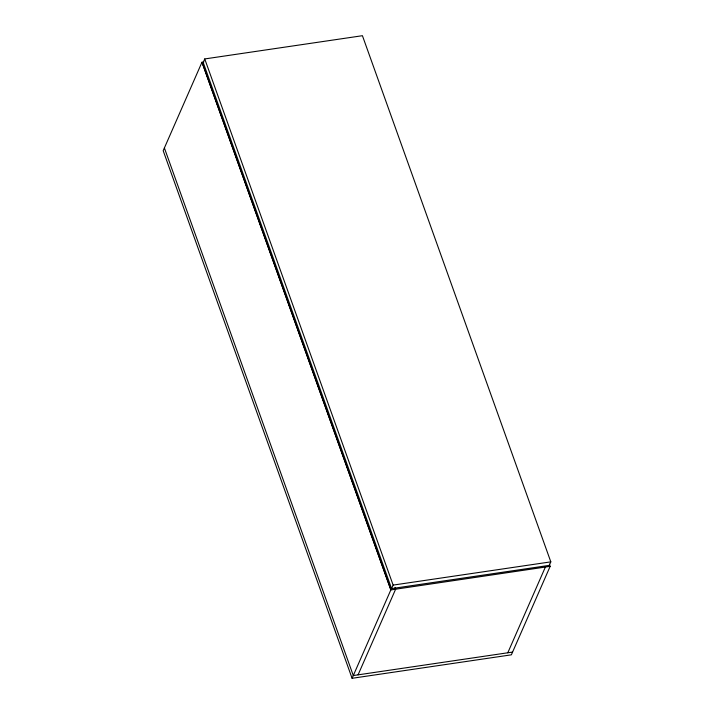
<?xml version="1.0" encoding="UTF-8"?>
<svg xmlns="http://www.w3.org/2000/svg" width="714" height="714" viewBox="0 0 714 714"><rect width="100%" height="100%" fill="white"/><g stroke="black" fill="none" stroke-linecap="round" stroke-linejoin="round"><path stroke-width="1.07" d="M204.739 58.941L203.195 62.448L391.593 588.613L549.28 565.372L550.815 561.856L362.426 35.7L204.739 58.941L393.128 585.096L391.593 588.613M352.091 678.3L163.185 150.699L201.982 62.216L390.853 589.907L550.173 566.336L511.376 654.827L352.091 678.3L390.888 589.809L201.982 62.216L203.892 61.931M358.071 674.846L395.672 589.104L395.047 587.381M507.797 652.783L545.389 567.041M393.128 585.096L550.815 561.856M512.572 652.078L353.296 675.551L164.39 147.959M549.414 564.239L550.128 566.425"/></g></svg>
